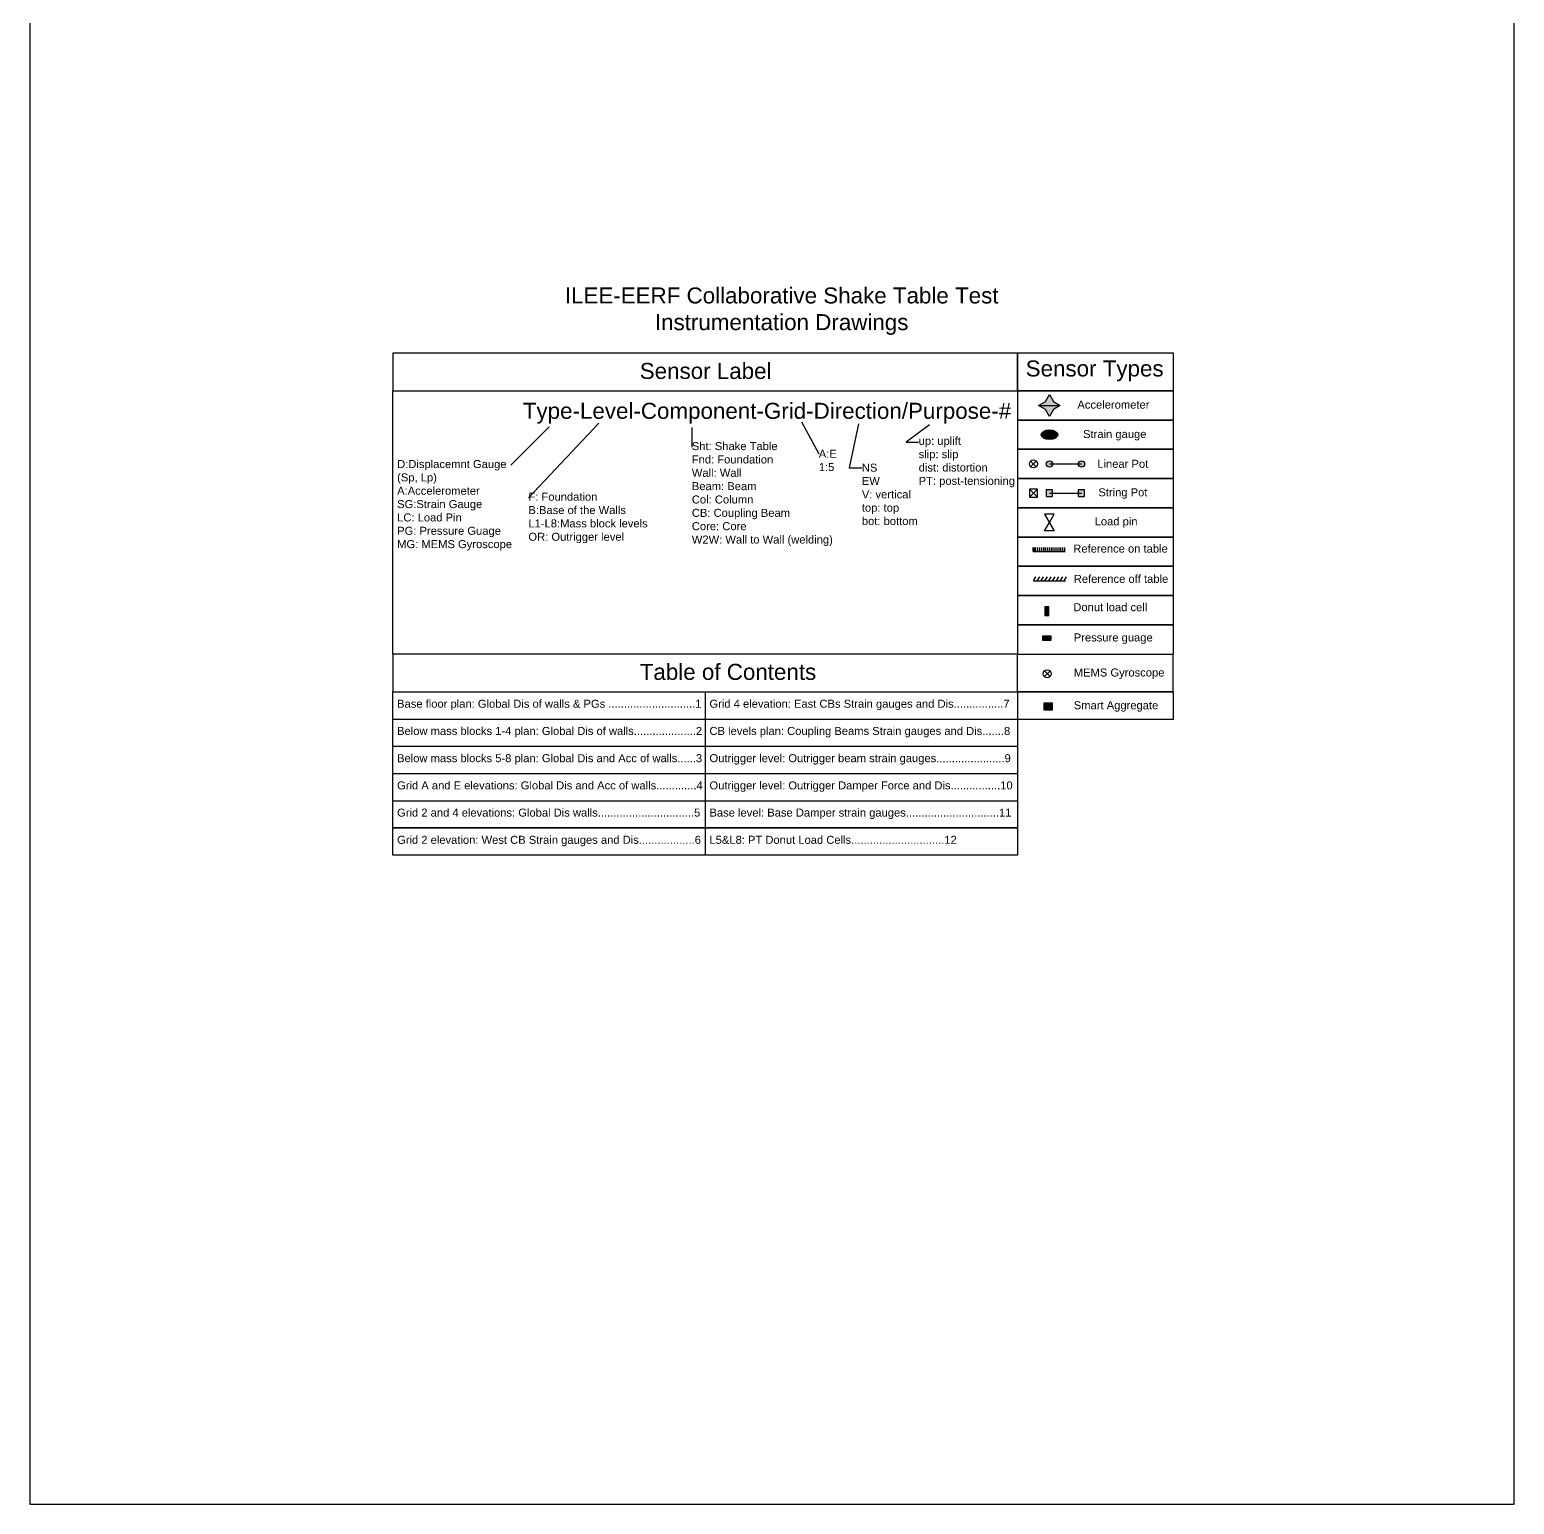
# Model space of a CAD drawing. Header units: millimetres. Extents: x -79526 to 153901, y -45620 to 21119.
# Drawn here: x -42427 to -23878, y -20172 to -1752 of the extents above; entities that cross this region are included whole.
import ezdxf
from ezdxf import colors
from ezdxf.entities.mleader import LeaderData, LeaderLine
from ezdxf.math import Vec2, Vec3

# ---------------------------------------------------------------- set-up
doc = ezdxf.new("R2010")
doc.units = ezdxf.units.MM
doc.header["$MEASUREMENT"] = 0
doc.layers.add('Plot', color=254, linetype='Continuous')
doc.styles.get("Standard").update_dxf_attribs({"font": 'arial.ttf'})

msp = doc.modelspace()

# ---------------------------------------------------------------- hatches: boundary and pattern name
h = msp.add_hatch(color=1)
h.dxf.hatch_style = 1
h.paths.add_polyline_path([(-29736, -6397), (-29686, -6310), (-29636, -6397), (-29550, -6447), (-29636, -6497), (-29686, -6583), (-29736, -6497), (-29823, -6447)])
h = msp.add_hatch(color=1)
h.dxf.hatch_style = 1
edge = h.paths.add_edge_path()
edge.add_ellipse((-29686, -6812), major_axis=(105, 0), ratio=0.571429, start_angle=0, end_angle=360)
h = msp.add_hatch(color=1)
h.dxf.hatch_style = 1
edge = h.paths.add_edge_path()
edge.add_arc((-29686, -7177), 40, 0, 360)
edge = h.paths.add_edge_path()
edge.add_arc((-29286, -7177), 40, 0, 360)
edge = h.paths.add_edge_path()
edge.add_line((-29686, -7177), (-29286, -7177))
h = msp.add_hatch(color=1)
h.dxf.hatch_style = 1
h.paths.add_polyline_path([(-29726, -7582), (-29646, -7582), (-29646, -7502), (-29726, -7502)])
h.paths.add_polyline_path([(-29326, -7582), (-29246, -7582), (-29246, -7502), (-29326, -7502)])
edge = h.paths.add_edge_path()
edge.add_line((-29686, -7542), (-29286, -7542))
h = msp.add_hatch(color=1)
h.dxf.hatch_style = 1
h.paths.add_polyline_path([(-29742, -9070), (-29692, -9070), (-29692, -8962), (-29742, -8962)])
h = msp.add_hatch(color=1)
h.dxf.hatch_style = 1
h.paths.add_polyline_path([(-29663, -9380), (-29663, -9329), (-29771, -9329), (-29771, -9380)])
h = msp.add_hatch(color=3)
h.dxf.hatch_style = 1
h.paths.add_polyline_path([(-29654, -10160), (-29754, -10160), (-29754, -10253), (-29654, -10253)])
h.paths.add_polyline_path([(-29414, -10298), (-28308, -10298), (-28308, -10091), (-29414, -10091)], flags=9)

# ---------------------------------------------------------------- linework, layer by layer
for p, q in [((-29823, -6447), (-29550, -6447)), ((-29550, -6447), (-29550, -6447)), ((-28141, -10023), (-28141, -9552)), ((-37891, -10023), (-30086, -10023)), ((-33989, -10023), (-33989, -12063)), ((-33989, -10023), (-33989, -10523)), ((-30086, -10023), (-28141, -10023)), ((-37891, -10363), (-30086, -10363)), ((-37891, -10703), (-30086, -10703)), ((-37891, -11043), (-30086, -11043)), ((-37891, -11383), (-30086, -11383)), ((-37891, -11383), (-30086, -11383))]:
    msp.add_line(p, q)
at = {"color": 1}
for p, q in [((-29851, -7142), (-29922, -7212)), ((-29922, -7142), (-29851, -7212)), ((-29686, -7177), (-29286, -7177)), ((-29836, -7492), (-29936, -7592)), ((-29936, -7492), (-29836, -7592)), ((-29686, -7542), (-29286, -7542)), ((-29626, -7803), (-29746, -7803)), ((-29746, -7803), (-29626, -8011)), ((-29746, -8011), (-29686, -7907)), ((-29686, -7907), (-29626, -7803)), ((-29626, -8011), (-29746, -8011)), ((-29890, -8272), (-29890, -8222)), ((-29890, -8272), (-29490, -8272)), ((-29872, -8272), (-29872, -8222)), ((-29854, -8272), (-29854, -8222)), ((-29830, -8272), (-29830, -8222)), ((-29806, -8272), (-29806, -8222)), ((-29782, -8272), (-29782, -8222)), ((-29758, -8272), (-29758, -8222)), ((-29734, -8272), (-29734, -8222)), ((-29710, -8272), (-29710, -8222)), ((-29686, -8272), (-29686, -8222)), ((-29662, -8272), (-29662, -8222)), ((-29638, -8272), (-29638, -8222)), ((-29614, -8272), (-29614, -8222)), ((-29590, -8272), (-29590, -8222)), ((-29566, -8272), (-29566, -8222)), ((-29542, -8272), (-29542, -8222)), ((-29518, -8272), (-29518, -8222)), ((-29494, -8272), (-29494, -8222)), ((-29886, -8637), (-29856, -8585)), ((-29886, -8637), (-29486, -8637)), ((-29838, -8637), (-29808, -8585)), ((-29790, -8637), (-29760, -8585)), ((-29742, -8637), (-29712, -8585)), ((-29694, -8637), (-29664, -8585)), ((-29646, -8637), (-29616, -8585)), ((-29598, -8637), (-29568, -8585)), ((-29550, -8637), (-29520, -8585)), ((-29502, -8637), (-29472, -8585))]:
    msp.add_line(p, q, dxfattribs=at)
at = {"color": 5}
for p, q in [((-29679, -9762), (-29749, -9833)), ((-29749, -9762), (-29679, -9833))]:
    msp.add_line(p, q, dxfattribs=at)
for points in [[(-42427, -20172), (-23878, -20172), (-23878, -1340), (-42427, -1340)], [(-37891, -6264), (-30086, -6264), (-30086, -5793), (-37891, -5793)], [(-30086, -6264), (-28137, -6264), (-28137, -5794), (-30086, -5793)], [(-37891, -6264), (-30086, -6264), (-30086, -9552), (-37891, -9552)], [(-28137, -6264), (-30086, -6264), (-30086, -6629), (-28137, -6629)], [(-28137, -6629), (-30086, -6629), (-30086, -6994), (-28137, -6994)], [(-28137, -6994), (-30086, -6994), (-30086, -7359), (-28137, -7359)], [(-28137, -7359), (-30086, -7359), (-30086, -7725), (-28137, -7725)], [(-28137, -7725), (-30086, -7725), (-30086, -8090), (-28137, -8090)], [(-28137, -8090), (-30086, -8090), (-30086, -8455), (-28137, -8455)], [(-28137, -8455), (-30086, -8455), (-30086, -8820), (-28137, -8820)], [(-28137, -8822), (-30086, -8822), (-30086, -9187), (-28137, -9187)], [(-28137, -9187), (-30086, -9187), (-30086, -9552), (-28137, -9552)], [(-37891, -10023), (-30086, -10023), (-30086, -9552), (-37891, -9552)], [(-28137, -10023), (-30086, -10023), (-30086, -10363), (-28137, -10363)], [(-37891, -11383), (-30086, -11383), (-30086, -11723), (-37891, -11723)], [(-37891, -11723), (-30086, -11723), (-30086, -12063), (-37891, -12063)]]:
    msp.add_lwpolyline(points, close=True)
for points in [[(-29736, -6397), (-29686, -6310), (-29636, -6397), (-29550, -6447), (-29636, -6497), (-29686, -6583), (-29736, -6497), (-29823, -6447), (-29736, -6397)], [(-37891, -12023), (-37891, -10023), (-30086, -10023), (-30086, -12023)]]:
    msp.add_lwpolyline(points)
at = {"color": 1}
for points in [[(-29936, -7592), (-29836, -7592), (-29836, -7492), (-29936, -7492)], [(-29726, -7582), (-29646, -7582), (-29646, -7502), (-29726, -7502)], [(-29326, -7582), (-29246, -7582), (-29246, -7502), (-29326, -7502)]]:
    msp.add_lwpolyline(points, close=True, dxfattribs=at)
at = {"color": 3}
msp.add_lwpolyline([(-29754, -10160), (-29654, -10160), (-29654, -10253), (-29754, -10253)], close=True, dxfattribs=at)
at = {"color": 1}
for centre, radius in [((-29886, -7177), 50), ((-29686, -7177), 40), ((-29286, -7177), 40)]:
    msp.add_circle(centre, radius, dxfattribs=at)
at = {"color": 5}
msp.add_circle((-29714, -9797), 50, dxfattribs=at)
at = {"color": 1}
msp.add_ellipse((-29686, -6812), major_axis=(105, 0), ratio=0.571429, dxfattribs=at)
at = {"layer": 'Plot', "ltscale": 0.1}
for points in [[(-29692, -8962), (-29742, -8962), (-29742, -9070), (-29692, -9070)], [(-29771, -9329), (-29771, -9380), (-29663, -9380), (-29663, -9329)]]:
    msp.add_lwpolyline(points, close=True, dxfattribs=at)

# ---------------------------------------------------------------- texts
at = {"attachment_point": 1}
for s, width, insert, char_height in [('\\pxqc;ILEE-EERF Collaborative Shake Table Test\\PInstrumentation Drawings', 10952.3, (-38508, -4972), 200), ('Sensor Label', 3150.66, (-34805, -5915), 200), ('Sensor Types', 1916.8, (-29983, -5884), 200), ('Type-Level-Component-Grid-Direction/Purpose-#', 489.27, (-36266, -6413), 200), ('Accelerometer', 489.27, (-29337, -6386), 100), ('Strain gauge', 1046.93, (-29266, -6753), 100), ('Linear Pot', 752.97, (-29088, -7125), 100), ('String Pot', 938.85, (-29075, -7481), 100), ('Load pin', 809.16, (-29121, -7844), 100), ('Reference on table', 1283.78, (-29388, -8184), 100), ('Reference off table', 1270.82, (-29382, -8562), 100), ('Donut load cell', 1283.78, (-29388, -8916), 100), ('Pressure guage', 1270.82, (-29382, -9294), 100), ('Table of Contents', 3150.66, (-34805, -9674), 200), ('MEMS Gyroscope', 1270.82, (-29382, -9732), 100), ('Base floor plan: Global Dis of walls & PGs ............................1', 3807.04, (-37837, -10122), 100), ('Grid 4 elevation: East CBs Strain gauges and Dis................7', 3829.56, (-33934, -10122), 100), ('Smart Aggregate', 1270.82, (-29382, -10141), 100), ('Below mass blocks 1-4 plan: Global Dis of walls....................2', 3829.56, (-37837, -10462), 100), ('CB levels plan: Coupling Beams Strain gauges and Dis.......8', 3829.56, (-33934, -10462), 100), ('Below mass blocks 5-8 plan: Global Dis and Acc of walls......3', 3829.56, (-37837, -10802), 100), ('Outrigger level: Outrigger beam strain gauges......................9', 3829.56, (-33934, -10802), 100), ('Grid A and E elevations: Global Dis and Acc of walls.............4', 3829.56, (-37837, -11142), 100), ('Outrigger level: Outrigger Damper Force and Dis................10', 3829.56, (-33934, -11142), 100), ('Grid 2 and 4 elevations: Global Dis walls...............................5', 3829.56, (-37837, -11482), 100), ('Base level: Base Damper strain gauges..............................11', 3829.56, (-33934, -11482), 100), ('Grid 2 elevation: West CB Strain gauges and Dis..................6', 3829.56, (-37837, -11822), 100), ('L5&L8: PT Donut Load Cells..............................12', 3829.56, (-33934, -11822), 100)]:
    msp.add_mtext_dynamic_manual_height_columns(s, width=width, gutter_width=1, heights=[0], dxfattribs=dict(at, insert=insert, char_height=char_height))

# ---------------------------------------------------------------- leaders
ml = msp.add_multileader_mtext('Standard')
ml.set_content('F: Foundation\\PB:Base of the Walls\\P\\pxql;L1-L8:Mass block levels\\POR: Outrigger level ', color=256)
ml.set_leader_properties()
ml.build(insert=Vec2(0, 0))
ml.multileader.update_dxf_attribs({"dogleg_length": 0.36, "arrow_head_size": 0.18})
ctx = ml.context
ctx.base_point, ctx.char_height, ctx.arrow_head_size, ctx.landing_gap_size, ctx.plane_origin = Vec3(-36196, -7601), 100, 0.18, 0.09, Vec3(-35654, -6669)
notes = []
notes.append((ctx, [(0, (1, 1, 0), (-36196, -7601), (1, 0), 0.45, [(0, [(-35314, -6669)], 0, [])])]))
ctx.mtext.insert, ctx.mtext.flow_direction = Vec3(-36196, -7536), 5
ml = msp.add_multileader_mtext('Standard')
ml.set_content('A:E\\P1:5', color=256)
ml.set_leader_properties()
ml.build(insert=Vec2(0, 0))
ml.multileader.update_dxf_attribs({"dogleg_length": 0.36, "arrow_head_size": 0.18})
ctx = ml.context
ctx.base_point, ctx.char_height, ctx.arrow_head_size, ctx.landing_gap_size, ctx.plane_origin = Vec3(-32568, -7050), 100, 0.18, 0.09, Vec3(-32786, -6650)
notes.append((ctx, [(0, (1, 1, 0), (-32569, -7050), (1, 0), 0.36, [(0, [(-32786, -6650)], 0, [])])]))
ctx.mtext.insert, ctx.mtext.flow_direction = Vec3(-32568, -6999), 5
ml = msp.add_multileader_mtext('Standard')
ml.set_content('NS\\PEW\\PV: vertical\\Ptop: top\\Pbot: bottom', color=256)
ml.set_leader_properties()
ml.build(insert=Vec2(0, 0))
ml.multileader.update_dxf_attribs({"dogleg_length": 0.36, "arrow_head_size": 0.18})
ctx = ml.context
ctx.base_point, ctx.char_height, ctx.arrow_head_size, ctx.landing_gap_size, ctx.plane_origin = Vec3(-32030, -7224), 100, 0.18, 0.09, Vec3(-32072, -6676)
notes.append((ctx, [(0, (1, 1, 0), (-32189, -7224), (1, 0), 158, [(0, [(-32072, -6676)], 0, [])])]))
ctx.mtext.insert, ctx.mtext.flow_direction = Vec3(-32030, -7173), 5
ml = msp.add_multileader_mtext('Standard')
ml.set_content('D:Displacemnt Gauge (Sp, Lp)\\PA:Accelerometer\\PSG:Strain Gauge\\PLC: Load Pin \\PPG: Pressure Guage\\PMG: MEMS Gyroscope', color=256)
ml.set_leader_properties()
ml.build(insert=Vec2(0, 0))
ml.multileader.update_dxf_attribs({"dogleg_length": 0.36, "arrow_head_size": 0.18})
ctx = ml.context
ctx.base_point, ctx.char_height, ctx.arrow_head_size, ctx.landing_gap_size, ctx.plane_origin = Vec3(-37837, -7192), 100, 0.18, 0.09, Vec3(-35937, -6713)
notes.append((ctx, [(0, (1, 1, 0), (-36416, -7192), (-1, 0), 0.36, [(0, [(-35937, -6713)], 0, [])])]))
ctx.mtext.insert, ctx.mtext.width, ctx.mtext.flow_direction = Vec3(-37836, -7128), 1597.48, 5
ml = msp.add_multileader_mtext('Standard')
ml.set_content('Sht: Shake Table\\PFnd: Foundation\\PWall: Wall\\PBeam: Beam\\PCol: Column\\PCB: Coupling Beam\\PCore: Core\\PW2W: Wall to Wall (welding)', color=256)
ml.set_leader_properties()
ml.build(insert=Vec2(0, 0))
ml.multileader.update_dxf_attribs({"dogleg_length": 0.36, "arrow_head_size": 0.18})
ctx = ml.context
ctx.base_point, ctx.char_height, ctx.arrow_head_size, ctx.landing_gap_size, ctx.plane_origin = Vec3(-34154, -6969), 100, 0.18, 0.09, Vec3(-34154, -6720)
notes.append((ctx, [(0, (1, 1, 0), (-34154, -6969), (1, 0), 0.36, [(0, [(-34154, -6720)], 0, [])])]))
ctx.mtext.insert, ctx.mtext.flow_direction = Vec3(-34154, -6904), 5
ml = msp.add_multileader_mtext('Standard')
ml.set_content('up: uplift\\Pslip: slip\\Pdist: distortion\\PPT: post-tensioning', color=256)
ml.set_leader_properties()
ml.build(insert=Vec2(0, 0))
ml.multileader.update_dxf_attribs({"dogleg_length": 0.36, "arrow_head_size": 0.18})
ctx = ml.context
ctx.base_point, ctx.char_height, ctx.arrow_head_size, ctx.landing_gap_size, ctx.plane_origin = Vec3(-31320, -6903), 100, 0.18, 0.09, Vec3(-31184, -6688)
notes.append((ctx, [(0, (1, 1, 0), (-31478, -6903), (1, 0), 158, [(0, [(-31184, -6688)], 0, [])])]))
ctx.mtext.insert, ctx.mtext.flow_direction = Vec3(-31320, -6838), 5
for ctx, leaders in notes:
    for number, flags, end, landing, length, lines in leaders:
        leader = LeaderData()
        leader.index, (leader.has_last_leader_line, leader.has_dogleg_vector, leader.attachment_direction) = number, flags
        leader.last_leader_point, leader.dogleg_vector, leader.dogleg_length = Vec3(end), Vec3(landing), length
        for number, points, colour, breaks in lines:
            line = LeaderLine()
            line.index, line.vertices, line.color, line.breaks = number, Vec3.list(points), colors.encode_raw_color(colour), breaks
            leader.lines.append(line)
        ctx.leaders.append(leader)

doc.saveas('drawing.dxf')
